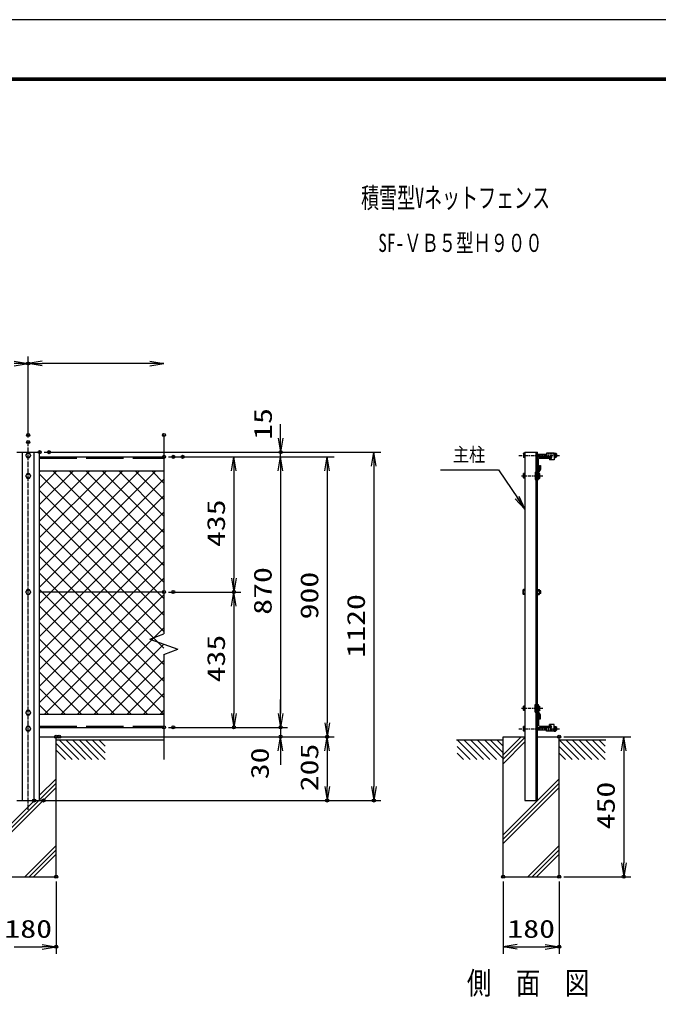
# Model space of a CAD drawing. Units: millimetres, scale not verified. Extents: x -4455 to 4455, y -3150 to 3150.
# Drawn here: x -1683 to 372, y 0 to 3150 of the extents above; entities that cross this region are included whole.
import ezdxf
from ezdxf.enums import TextEntityAlignment as Align

# ---------------------------------------------------------------- set-up
doc = ezdxf.new("R2010")
doc.units = ezdxf.units.MM
doc.header["$LTSCALE"] = 20
doc.header["$PDMODE"] = 32
doc.header["$PDSIZE"] = 10
for name, pattern in [('DASHED', [7.5, 6, -1.5]), ('USER1', [1.125, 0.75, -0.125, 0.125, -0.125]), ('USER2', [1.01, 0.5, -0.25, 0.01, -0.25]), ('USER5', [0.375, 0.25, -0.125])]:
    doc.linetypes.add(name, pattern=pattern)
for name, color, linetype, lineweight in [('0-0_1', 7, 'Continuous', 25), ('0-1_2', 7, 'Continuous', 25), ('0-2_0', 7, 'Continuous', 25), ('0-4_EXTCNT-LMEC0', 4, 'Continuous', 25), ('0-6_WAKU', 7, 'Continuous', 25)]:
    doc.layers.add(name, color=color, linetype=linetype, lineweight=lineweight)
doc.layers.add('0-3_10', color=4, linetype='Continuous')
doc.layers.add('0-5_DEFPOINTS', color=7, linetype='Continuous')
doc.styles.add('ＭＳ ゴシック', font='')
doc.styles.get('ＭＳ ゴシック').set_extended_font_data('MS Gothic')

# ---------------------------------------------------------------- blocks, each defined once
blk = doc.blocks.new('_Open')
at = {"layer": '0-2_0', "color": 2}
blk.add_line((-20, 3.333), (0, 0), dxfattribs=at)
blk.add_lwpolyline([(-20, -3.333), (0, 0), (-20, 0)], dxfattribs=at)
blk = doc.blocks.new('X50')
at = {"layer": '0-2_0', "color": 4}
for p, q in [((63718.6, 87053.1), (71198.9, 94533.4)), ((63718.6, 88113.8), (70138.2, 94533.4)), ((63718.6, 89174.4), (69077.6, 94533.4)), ((63718.6, 90235.1), (68016.9, 94533.4)), ((63718.6, 91295.7), (66956.2, 94533.4)), ((63718.6, 92356.4), (65895.6, 94533.4)), ((63718.6, 93417.1), (64834.9, 94533.4)), ((63718.6, 94477.7), (63774.3, 94533.4)), ((71718.6, 87380.4), (64565.6, 94533.4)), ((71718.6, 88441.1), (65626.3, 94533.4)), ((71718.6, 89501.8), (66687, 94533.4)), ((71718.6, 90562.4), (67747.6, 94533.4)), ((71718.6, 91623.1), (68808.3, 94533.4)), ((71718.6, 92683.7), (69868.9, 94533.4)), ((71718.6, 93744.4), (70929.6, 94533.4)), ((71718.6, 86319.8), (63718.6, 94319.8)), ((63718.6, 85992.4), (71718.6, 93992.5)), ((71718.6, 85259.1), (63718.6, 93259.1)), ((63718.6, 84931.8), (71718.6, 92931.8)), ((71718.6, 84198.5), (63718.6, 92198.5)), ((63718.6, 83871.1), (71718.6, 91871.1)), ((71718.6, 83137.8), (63718.6, 91137.8)), ((63718.6, 82810.5), (71718.6, 90810.5)), ((71718.6, 82077.1), (63718.6, 90077.2)), ((63718.6, 81749.8), (71718.6, 89749.8)), ((71718.6, 81016.5), (63718.6, 89016.5)), ((63718.6, 80689.1), (71718.6, 88689.2)), ((71718.6, 79955.8), (63718.6, 87955.8)), ((63718.6, 79628.5), (71718.6, 87628.5)), ((71718.6, 78895.2), (63718.6, 86895.2)), ((64044.2, 78893.4), (71718.6, 86567.8)), ((70659.7, 78893.4), (63718.6, 85834.5)), ((65104.8, 78893.4), (71718.6, 85507.2)), ((69599, 78893.4), (63718.6, 84773.9)), ((66165.5, 78893.4), (71718.6, 84446.5)), ((68538.4, 78893.4), (63718.6, 83713.2)), ((67226.1, 78893.4), (71718.6, 83385.9)), ((67477.7, 78893.4), (63718.6, 82652.5)), ((68286.8, 78893.4), (71718.6, 82325.2)), ((66417, 78893.4), (63718.6, 81591.9)), ((69347.5, 78893.4), (71718.6, 81264.5)), ((65356.4, 78893.4), (63718.6, 80531.2)), ((70408.1, 78893.4), (71718.6, 80203.9)), ((64295.7, 78893.4), (63718.6, 79470.6)), ((71468.8, 78893.4), (71718.6, 79143.2))]:
    blk.add_line(p, q, dxfattribs=at)

msp = doc.modelspace()

# ---------------------------------------------------------------- linework, layer by layer
at = {"layer": '0-0_1', "color": 4}
for p, q in [((-1218.48, 1814.54), (-1218.48, 1729.9)), ((-1218.48, 1729.9), (-1218.48, 1174.84)), ((-1263.48, 1158.46), (-1218.48, 1174.84)), ((-1263.48, 1158.46), (-1173.48, 1125.71)), ((-1218.48, 1109.33), (-1173.48, 1125.71)), ((-1218.48, 1109.33), (-1218.48, 885.85)), ((-1218.48, 885.85), (-1218.48, 771.67)), ((-1565.08, 823.13), (-1513.63, 771.67)), ((-1555.28, 834.54), (-1492.41, 771.67)), ((-1534.07, 834.54), (-1471.2, 771.67)), ((-1512.86, 834.54), (-1449.99, 771.67)), ((-1491.65, 834.54), (-1428.77, 771.67)), ((-1470.43, 834.54), (-1407.56, 771.67)), ((-1449.22, 834.54), (-1407.56, 792.88)), ((-1428, 834.54), (-1407.56, 814.1)), ((-275.45, 834.54), (-212.58, 771.67)), ((-254.24, 834.54), (-191.37, 771.67)), ((-233.02, 834.54), (-170.15, 771.67)), ((-211.81, 834.54), (-148.94, 771.67)), ((-186.33, 833.41), (-127.73, 774.81)), ((-169.38, 834.54), (-127.73, 792.89)), ((-148.17, 834.54), (-127.73, 814.1)), ((-69.38, 844.54), (-127.73, 786.19)), ((-57.73, 842.05), (-127.73, 772.05)), ((-57.73, 827.9), (-127.73, 757.9)), ((52.27, 834.54), (115.14, 771.67)), ((73.48, 834.54), (136.35, 771.67)), ((94.69, 834.54), (157.57, 771.67)), ((115.91, 834.54), (178.78, 771.67)), ((137.12, 834.54), (199.99, 771.67)), ((158.33, 834.54), (199.99, 792.88)), ((179.55, 834.54), (199.99, 814.1)), ((-1565.08, 801.92), (-1534.84, 771.67)), ((-275.45, 813.33), (-233.79, 771.67)), ((-275.45, 792.12), (-255, 771.67)), ((52.27, 813.33), (93.93, 771.67)), ((52.27, 792.12), (72.71, 771.67)), ((-127.73, 771.68), (-127.73, 771.67)), ((-1745.08, 515.54), (-1565.08, 695.54)), ((-1618.48, 656.29), (-1565.08, 709.69)), ((-127.73, 529.69), (52.27, 709.69)), ((-127.73, 515.54), (52.27, 695.54)), ((-1745.08, 501.4), (-1565.08, 681.4)), ((-127.73, 501.4), (52.27, 681.4)), ((-1745.08, 529.69), (-1635.23, 639.54)), ((-1665.87, 394.54), (-1565.08, 495.33)), ((-1651.72, 394.54), (-1565.08, 481.18)), ((-48.51, 394.54), (52.27, 495.33)), ((-34.37, 394.54), (52.27, 481.18)), ((-1637.58, 394.54), (-1565.08, 467.04)), ((-20.23, 394.54), (52.27, 467.04))]:
    msp.add_line(p, q, dxfattribs=at)
at = {"layer": '0-0_1', "color": 4, "linetype": 'USER1'}
msp.add_line((-1654.98, 609.54), (-1654.98, 1791.86), dxfattribs=at)
at = {"layer": '0-0_1'}
for p, q in [((-1673.98, 1759.54), (-1673.98, 639.54)), ((-1635.98, 639.54), (-1635.98, 1759.54)), ((-1618.48, 639.54), (-1618.48, 1759.54)), ((-1618.48, 1744.54), (-1218.48, 1744.54)), ((-57.73, 1759.54), (-57.73, 639.54)), ((-57.73, 1759.54), (-17.73, 1759.54)), ((-57.73, 1759.54), (-17.73, 1759.54)), ((-21.23, 639.54), (-21.23, 1759.54)), ((-17.73, 639.54), (-17.73, 1759.54)), ((-10.73, 1705.54), (-17.73, 1695.04)), ((-7.53, 1704.57), (-14.53, 1694.07)), ((-10.73, 1716.54), (-7.53, 1716.54)), ((-10.73, 1716.54), (-10.73, 1705.54)), ((-7.53, 1716.54), (-7.53, 1704.57)), ((-1618.48, 1699.54), (-1218.48, 1699.54)), ((-24.53, 1695.04), (-24.53, 1671.04)), ((-24.53, 1695.04), (-21.23, 1695.04)), ((-24.53, 1671.04), (-21.23, 1671.04)), ((-17.73, 1695.04), (-17.73, 1671.04)), ((-17.73, 1671.04), (-14.53, 1671.04)), ((-14.53, 1694.07), (-14.53, 1671.04)), ((-1218.48, 1309.54), (-1618.48, 1309.54)), ((-24.53, 924.05), (-24.53, 948.05)), ((-24.53, 948.05), (-21.23, 948.05)), ((-17.73, 948.05), (-14.53, 948.05)), ((-17.73, 924.05), (-17.73, 948.05)), ((-14.53, 925.02), (-14.53, 948.05)), ((-1618.48, 917.54), (-1218.48, 917.54)), ((-24.53, 924.05), (-21.23, 924.05)), ((-10.73, 913.55), (-17.73, 924.05)), ((-7.53, 914.52), (-14.53, 925.02)), ((-10.73, 902.55), (-10.73, 913.55)), ((-7.53, 902.55), (-7.53, 914.52)), ((-10.73, 902.55), (-7.53, 902.55)), ((-1618.48, 874.54), (-1218.48, 874.54)), ((-1618.48, 844.54), (-1565.08, 844.54)), ((-1565.08, 394.54), (-1565.08, 844.54)), ((-1565.08, 834.54), (-1218.48, 834.54)), ((-1555.28, 834.54), (-1405.28, 834.54)), ((-277.73, 834.54), (-127.73, 834.54)), ((-127.73, 844.54), (-57.73, 844.54)), ((-127.73, 394.54), (-127.73, 844.54)), ((-17.73, 844.54), (52.27, 844.54)), ((52.27, 394.54), (52.27, 844.54)), ((52.27, 834.54), (202.27, 834.54)), ((-1691.48, 639.54), (-1618.48, 639.54)), ((-57.73, 639.54), (-17.73, 639.54)), ((-1745.08, 394.54), (-1565.08, 394.54)), ((-127.73, 394.54), (52.27, 394.54))]:
    msp.add_line(p, q, dxfattribs=at)
at = {"layer": '0-0_1', "linetype": 'DASHED'}
for p, q in [((-1618.48, 1740.54), (-1218.48, 1740.54)), ((-1618.48, 878.54), (-1218.48, 878.54))]:
    msp.add_line(p, q, dxfattribs=at)
at = {"layer": '0-0_1', "color": 4, "linetype": 'USER2'}
for p, q in [((-77.73, 1749.04), (53.02, 1749.04)), ((-69.06, 1683.04), (0, 1683.04)), ((-69.06, 936.05), (0, 936.05)), ((-77.73, 870.05), (53.02, 870.05))]:
    msp.add_line(p, q, dxfattribs=at)
at = {"layer": '0-0_1'}
for centre, start, end in [((38.81, 1748.92), 294.0287, 66.50071), ((38.81, 870.17), 293.49929, 65.9713)]:
    msp.add_arc(centre, 6.88, start, end, dxfattribs=at)
at = {"layer": '0-1_2'}
for p, q in [((-62.82, 1755.34), (-62.25, 1756.32)), ((-62.82, 1755.34), (-62.82, 1742.76)), ((-62.82, 1742.76), (-62.25, 1741.79)), ((-57.73, 1756.32), (-62.25, 1756.32)), ((-57.73, 1752.69), (-62.25, 1752.69)), ((-57.73, 1745.42), (-62.25, 1745.42)), ((-57.73, 1741.79), (-62.25, 1741.79)), ((-57.73, 1756.32), (-57.73, 1741.79)), ((-17.73, 1752.7), (11.48, 1752.7)), ((-17.73, 1745.47), (11.48, 1745.47)), ((36.48, 1756.28), (36.48, 1741.81)), ((36.48, 1756.28), (40.99, 1756.28)), ((36.48, 1752.66), (36.48, 1745.42)), ((36.48, 1752.66), (41.04, 1752.66)), ((36.48, 1745.42), (40.99, 1745.42)), ((36.48, 1741.81), (40.99, 1741.81)), ((41.55, 1755.31), (40.99, 1756.28)), ((41.55, 1742.78), (40.99, 1741.81)), ((41.55, 1755.31), (41.55, 1742.78)), ((-1650.98, 1689.97), (-1658.98, 1689.97)), ((-1658.98, 1676.11), (-1650.98, 1676.11)), ((-1646.98, 1683.04), (-1650.98, 1689.97)), ((-1650.98, 1676.11), (-1646.98, 1683.04)), ((-62.82, 1689.33), (-62.25, 1690.3)), ((-62.82, 1676.75), (-62.82, 1689.33)), ((-62.82, 1676.75), (-62.25, 1675.78)), ((-57.73, 1686.67), (-62.25, 1686.67)), ((-57.73, 1679.41), (-62.25, 1679.41)), ((-57.73, 1675.78), (-62.25, 1675.78)), ((-14.53, 1686.69), (-10.01, 1686.69)), ((-14.53, 1679.42), (-10.01, 1679.42)), ((-14.53, 1675.79), (-10.01, 1675.79)), ((-9.45, 1689.34), (-10.01, 1690.32)), ((-9.45, 1676.76), (-10.01, 1675.79)), ((-9.45, 1676.76), (-9.45, 1689.34)), ((-63.33, 1316.47), (-62.71, 1317.54)), ((-63.33, 1302.62), (-63.33, 1316.47)), ((-63.33, 1302.62), (-62.71, 1301.54)), ((-57.73, 1317.54), (-62.71, 1317.54)), ((-57.73, 1313.54), (-62.71, 1313.54)), ((-57.73, 1305.54), (-62.71, 1305.54)), ((-57.73, 1301.54), (-62.71, 1301.54)), ((-17.73, 1317.54), (-11.95, 1317.54)), ((-17.73, 1313.54), (-11.95, 1313.54)), ((-17.73, 1305.54), (-11.95, 1305.54)), ((-17.73, 1301.54), (-11.95, 1301.54)), ((-11.33, 1302.62), (-11.95, 1301.54)), ((-6.26, 1313.54), (-11.33, 1313.54)), ((-6.26, 1305.54), (-11.33, 1305.54)), ((-6.26, 1305.54), (-6.26, 1313.54)), ((-1650.98, 928.47), (-1658.98, 928.47)), ((-1658.98, 914.61), (-1650.98, 914.61)), ((-1646.98, 921.54), (-1650.98, 928.47)), ((-1650.98, 914.61), (-1646.98, 921.54)), ((-62.82, 942.33), (-62.25, 943.3)), ((-62.82, 929.75), (-62.82, 942.33)), ((-62.82, 929.75), (-62.25, 928.78)), ((-57.73, 943.3), (-62.25, 943.3)), ((-57.73, 939.67), (-62.25, 939.67)), ((-57.73, 932.41), (-62.25, 932.41)), ((-57.73, 928.78), (-62.25, 928.78)), ((-57.73, 928.78), (-57.73, 943.3)), ((-14.53, 939.69), (-10.01, 939.69)), ((-14.53, 932.42), (-10.01, 932.42)), ((-14.53, 928.79), (-10.01, 928.79)), ((-9.45, 942.34), (-10.01, 943.32)), ((-9.45, 929.76), (-10.01, 928.79)), ((-9.45, 929.76), (-9.45, 942.34)), ((-62.82, 876.33), (-62.25, 877.3)), ((-62.82, 863.75), (-62.82, 876.33)), ((-62.82, 863.75), (-62.25, 862.78)), ((-57.73, 873.67), (-62.25, 873.67)), ((-57.73, 866.41), (-62.25, 866.41)), ((-57.73, 862.78), (-62.25, 862.78)), ((-17.73, 873.63), (11.48, 873.63)), ((-17.73, 866.4), (11.48, 866.4)), ((36.48, 862.82), (36.48, 877.29)), ((36.48, 877.29), (40.99, 877.29)), ((36.48, 866.44), (36.48, 873.67)), ((36.48, 873.67), (40.99, 873.67)), ((36.48, 866.44), (41.04, 866.44)), ((36.48, 862.82), (40.99, 862.82)), ((41.55, 876.32), (40.99, 877.29)), ((41.55, 863.79), (40.99, 862.82)), ((41.55, 863.79), (41.55, 876.32))]:
    msp.add_line(p, q, dxfattribs=at)
at = {"layer": '0-1_2', "color": 4}
for p, q in [((-17.73, 1751.98), (11.48, 1751.98)), ((-17.73, 1746.19), (11.48, 1746.19)), ((-17.73, 872.91), (11.48, 872.91)), ((-17.73, 867.12), (11.48, 867.12))]:
    msp.add_line(p, q, dxfattribs=at)
at = {"layer": '0-1_2'}
for points in [[(-1646.98, 1749.04), (-1650.98, 1755.97), (-1658.98, 1755.97), (-1662.98, 1749.04), (-1658.98, 1742.11), (-1650.98, 1742.11)], [(-1646.98, 1309.54), (-1650.98, 1316.47), (-1658.98, 1316.47), (-1662.98, 1309.54), (-1658.98, 1302.61), (-1650.98, 1302.61)], [(-1646.98, 870.04), (-1650.98, 876.97), (-1658.98, 876.97), (-1662.98, 870.04), (-1658.98, 863.11), (-1650.98, 863.11)]]:
    msp.add_lwpolyline(points, close=True, dxfattribs=at)
for points in [[(-1658.98, 1689.97), (-1662.98, 1683.04), (-1658.98, 1676.11)], [(-57.73, 1675.78), (-57.73, 1690.3), (-62.25, 1690.3)], [(-14.53, 1675.79), (-14.53, 1690.32), (-10.01, 1690.32)], [(-11.33, 1302.62), (-11.33, 1316.47), (-11.95, 1317.54)], [(-1658.98, 928.47), (-1662.98, 921.54), (-1658.98, 914.61)], [(-14.53, 928.79), (-14.53, 943.32), (-10.01, 943.32)], [(-57.73, 862.78), (-57.73, 877.3), (-62.25, 877.3)]]:
    msp.add_lwpolyline(points, dxfattribs=at)
for centre in [(-1654.98, 1749.04), (-1654.98, 1683.04), (-1654.98, 1309.54), (-1654.98, 921.54), (-1654.98, 870.04)]:
    msp.add_circle(centre, 6.93, dxfattribs=at)
for centre, radius, start, end in [((-50.84, 1749.05), 11.98, 162.34599, 197.64446), ((-56.25, 1742.76), 6.57, 156.11459, 180.00005), ((-56.25, 1755.34), 6.57, 180.00005, 203.88695), ((28.5, 1749.15), 13.02, 343.38898, 15.69304), ((35.01, 1742.78), 6.54, 0.00012, 23.96517), ((35.01, 1755.31), 6.57, 336.37143, 0.00012), ((-56.25, 1689.33), 6.57, 179.99995, 203.88541), ((-50.84, 1683.04), 11.98, 162.35554, 197.65401), ((-56.25, 1676.75), 6.57, 156.11305, 179.99995), ((-16.01, 1689.34), 6.57, 336.11459, 0.00005), ((-21.42, 1683.05), 11.98, 342.34599, 17.64446), ((-16.01, 1676.76), 6.57, 0.00005, 23.88695), ((-56.1, 1316.47), 7.23, 179.99992, 203.88486), ((-50.14, 1309.54), 13.19, 162.35463, 197.65355), ((-56.1, 1302.62), 7.23, 156.1122, 179.99992), ((-18.56, 1316.47), 7.23, 336.12625, 0), ((-24.58, 1309.55), 13.25, 342.41266, 17.55417), ((-18.56, 1302.62), 7.23, 0, 23.88957), ((-56.25, 942.33), 6.57, 179.99995, 203.88541), ((-50.84, 936.04), 11.98, 162.35554, 197.65401), ((-56.25, 929.75), 6.57, 156.11305, 179.99995), ((-16.01, 942.34), 6.57, 336.11459, 0.00005), ((-21.42, 936.05), 11.98, 342.34599, 17.64446), ((-16.01, 929.76), 6.57, 0.00005, 23.88695), ((-56.25, 876.33), 6.57, 179.99995, 203.88541), ((-50.84, 870.04), 11.98, 162.35554, 197.65401), ((-56.25, 863.75), 6.57, 156.11305, 179.99995), ((28.5, 869.95), 13.02, 344.30696, 16.61102), ((35.01, 876.32), 6.54, 336.03483, 359.99988), ((35.01, 863.79), 6.57, 359.99988, 23.62857)]:
    msp.add_arc(centre, radius, start, end, dxfattribs=at)
at = {"layer": '0-2_0', "color": 1}
for p, q in [((-1654.98, 1806.86), (-1654.98, 2067.04)), ((-1654.98, 1829.54), (-1654.98, 2067.04)), ((-1603.48, 1759.54), (-820.98, 1759.54)), ((-1573.48, 1759.54), (-520.98, 1759.54)), ((-1203.48, 1744.54), (-970.98, 1744.54)), ((-1173.48, 1744.54), (-820.98, 1744.54)), ((-1173.48, 1744.54), (-670.98, 1744.54)), ((-1143.48, 1744.54), (-820.98, 1744.54)), ((-1203.48, 1309.54), (-970.98, 1309.54)), ((-1173.48, 1309.54), (-970.98, 1309.54)), ((-1203.48, 874.54), (-820.98, 874.54)), ((-1173.48, 874.54), (-970.98, 874.54)), ((-1173.48, 874.54), (-820.98, 874.54)), ((-1549.98, 844.54), (-820.98, 844.54)), ((-1549.98, 844.54), (-670.98, 844.54)), ((-1540.28, 844.54), (-670.98, 844.54)), ((67.27, 844.54), (282.45, 844.54)), ((-1620.98, 639.54), (-670.98, 639.54)), ((-1590.98, 639.54), (-520.98, 639.54)), ((-1565.08, 379.54), (-1565.08, 147.04)), ((-127.73, 379.54), (-127.73, 147.04)), ((52.27, 379.54), (52.27, 147.04)), ((67.27, 394.54), (282.45, 394.54))]:
    msp.add_line(p, q, dxfattribs=at)
at = {"layer": '0-2_0', "color": 2}
for p, q in [((-1263.48, 2044.54), (-1609.98, 2044.54)), ((-843.48, 1804.54), (-843.48, 1849.54)), ((-843.48, 1744.54), (-843.48, 1759.54)), ((-543.48, 1714.54), (-543.48, 684.54)), ((-993.48, 1699.54), (-993.48, 1354.54)), ((-843.48, 1699.54), (-843.48, 919.54)), ((-843.48, 1699.54), (-843.48, 1654.54)), ((-693.48, 1699.54), (-693.48, 889.54)), ((-993.48, 1264.54), (-993.48, 919.54)), ((-843.48, 919.54), (-843.48, 964.54)), ((-843.48, 874.54), (-843.48, 844.54)), ((-843.48, 799.54), (-843.48, 754.54)), ((-693.48, 799.54), (-693.48, 684.54)), ((259.95, 799.54), (259.95, 439.54)), ((-1700.08, 169.54), (-1610.08, 169.54)), ((-82.73, 169.54), (7.27, 169.54))]:
    msp.add_line(p, q, dxfattribs=at)
at = {"layer": '0-2_0'}
for p, q in [((-1691.48, 1759.54), (-1618.48, 1759.54)), ((-17.73, 1694.24), (-17.73, 1739.24)), ((-13.73, 1702.54), (-13.73, 1737.54)), ((-10.73, 1740.54), (24.27, 1740.54)), ((25.88, 1744.94), (11.48, 1744.94)), ((36.48, 1734.74), (21.48, 1734.74)), ((36.48, 1756.34), (36.48, 1734.74)), ((-16.73, 1699.54), (-17.73, 1699.54)), ((-17.73, 924.85), (-17.73, 879.85)), ((-16.73, 919.55), (-17.73, 919.55)), ((-13.73, 916.55), (-13.73, 881.55)), ((36.48, 884.35), (21.48, 884.35)), ((21.48, 879.35), (21.48, 884.35)), ((36.48, 862.75), (36.48, 884.35)), ((-17.73, 874.55), (27.27, 874.55)), ((-10.73, 878.55), (24.27, 878.55)), ((11.48, 862.75), (11.48, 874.15)), ((25.88, 874.15), (11.48, 874.15)), ((36.48, 862.75), (11.48, 862.75)), ((25.88, 879.35), (21.48, 879.35)), ((27.27, 874.55), (27.27, 875.55))]:
    msp.add_line(p, q, dxfattribs=at)
at = {"layer": '0-2_0', "linetype": 'USER5'}
for p, q in [((36.48, 1753.14), (11.48, 1753.14)), ((36.48, 865.95), (11.48, 865.95))]:
    msp.add_line(p, q, dxfattribs=at)
at = {"layer": '0-2_0'}
for points in [[(-17.73, 1744.54), (27.27, 1744.54), (27.27, 1743.54)], [(36.48, 1756.34), (11.48, 1756.34), (11.48, 1744.94)], [(25.88, 1739.74), (21.48, 1739.74), (21.48, 1734.74)], [(-329.65, 1702.13), (-142.87, 1702.13), (-59.41, 1578.99)]]:
    msp.add_lwpolyline(points, dxfattribs=at)
for centre, radius, start, end in [((-10.73, 1737.54), 3, 90, 180), ((24.27, 1743.54), 3, 270, 360), ((25.88, 1742.34), 2.6, 270, 90), ((-16.73, 1702.54), 3, 270, 360), ((-16.73, 916.55), 3, 0, 90), ((-10.73, 881.55), 3, 180, 270), ((24.27, 875.55), 3, 0, 90), ((25.88, 876.75), 2.6, 270, 90)]:
    msp.add_arc(centre, radius, start, end, dxfattribs=at)
at = {"layer": '0-5_DEFPOINTS'}
for p in [(-1654.98, 2044.54), (-1654.98, 2044.54), (-1654.98, 1814.54), (-1654.98, 1791.86), (-1218.48, 1814.54), (-1618.48, 1759.54), (-1588.48, 1759.54), (-843.48, 1759.54), (-1218.48, 1744.54), (-1188.48, 1744.54), (-1158.48, 1744.54), (-1218.48, 1309.54), (-1188.48, 1309.54), (-993.48, 1309.54), (-1218.48, 874.54), (-1188.48, 874.54), (-1188.48, 874.54), (-993.48, 874.54), (-843.48, 874.54), (-1564.98, 844.54), (-1555.28, 844.54), (-843.48, 844.54), (-693.48, 844.54), (52.27, 844.54), (-1635.98, 639.54), (-1605.98, 639.54), (-693.48, 639.54), (-543.48, 639.54), (-1565.08, 394.54), (-127.73, 394.54), (52.27, 394.54), (52.27, 394.54), (259.95, 394.54), (-1565.08, 169.54), (52.27, 169.54)]:
    msp.add_point(p, dxfattribs=at)
at = {"layer": '0-6_WAKU', "color": 3}
msp.add_lwpolyline([(-4455, 3150), (4455, 3150), (4455, -3150), (-4455, -3150)], close=True, dxfattribs=at)
at = {"layer": '0-6_WAKU'}
for points in [[(-4155, 2962.5), (4155, 2962.5), (4155, -2962.5), (-4155, -2962.5)], [(-4153.13, 2960.62), (4153.12, 2960.62), (4153.12, -2960.63), (-4153.13, -2960.63)], [(-4151.25, 2958.75), (4151.25, 2958.75), (4151.25, -2958.75), (-4151.25, -2958.75)], [(-4149.38, 2956.87), (4149.37, 2956.87), (4149.37, -2956.88), (-4149.38, -2956.88)], [(-4147.5, 2955), (4147.5, 2955), (4147.5, -2955), (-4147.5, -2955)]]:
    msp.add_lwpolyline(points, close=True, dxfattribs=at)

# ---------------------------------------------------------------- block references
at = {"layer": '0-2_0', "xscale": 2.25, "yscale": 2.25}
for p in [(-1654.98, 2044.54), (-1218.48, 2044.54), (-1565.08, 169.54), (52.27, 169.54)]:
    msp.add_blockref('_Open', p, dxfattribs=at)
for p, rotation in [((-1654.98, 2044.54), 180), ((-843.48, 1759.54), 270), ((-993.48, 1744.54), 90), ((-843.48, 1744.54), 90), ((-843.48, 1744.54), 90), ((-693.48, 1744.54), 90), ((-543.48, 1759.54), 90), ((-57.73, 1576.5), 304.12744), ((-993.48, 1309.54), 270), ((-993.48, 1309.54), 90), ((-993.48, 874.54), 270), ((-843.48, 874.54), 270), ((-843.48, 874.54), 270), ((-693.48, 844.54), 270), ((-843.48, 844.54), 90), ((-693.48, 844.54), 90), ((259.95, 844.54), 90), ((-693.48, 639.54), 270), ((-543.48, 639.54), 270), ((259.95, 394.54), 270), ((-127.73, 169.54), 180)]:
    msp.add_blockref('_Open', p, dxfattribs=dict(at, rotation=rotation))
at = {"layer": '0-4_EXTCNT-LMEC0', "xscale": 0.05, "yscale": 0.05}
msp.add_blockref('X50', (-4804.41, -3027.13), dxfattribs=at)

# ---------------------------------------------------------------- texts
at = {"layer": '0-0_1', "color": 4, "style": 'ＭＳ ゴシック', "width": 0.85}
msp.add_text('主柱', height=44.91, dxfattribs=at).set_placement((-289.49, 1715.54), align=Align.BOTTOM_LEFT)
at = {"layer": '0-2_0', "color": 3, "style": 'ＭＳ ゴシック', "width": 1.3}
for s, p in [('15', (-854.12, 1798.88)), ('435', (-1004.87, 1454.19)), ('870', (-854.87, 1236.69)), ('900', (-704.87, 1221.69)), ('1120', (-554.87, 1098.76)), ('435', (-1004.87, 1019.19)), ('30', (-864.01, 707.9)), ('205', (-704.87, 669.19)), ('450', (248.56, 546.69))]:
    msp.add_text(s, height=57.77, rotation=90, dxfattribs=at).set_placement(p, align=Align.BOTTOM_LEFT)
for p in [(-1731.58, 180.94), (-114.23, 180.94)]:
    msp.add_text('180', height=57.77, dxfattribs=at).set_placement(p, align=Align.BOTTOM_LEFT)
at = {"layer": '0-3_10', "style": 'ＭＳ ゴシック'}
for s, height, width, p in [('積雪型Vネットフェンス', 65.28, 0.65, (-584.49, 2524.86)), ('SF-ＶＢ５型Ｈ９００', 58.28, 0.7, (-529.28, 2385.59))]:
    msp.add_text(s, height=height, dxfattribs=dict(at, width=width)).set_placement(p, align=Align.BOTTOM_LEFT)
at = {"layer": '0-4_EXTCNT-LMEC0', "style": 'ＭＳ ゴシック', "width": 0.8}
msp.add_text('側\u3000面\u3000図\u3000', height=72.16, dxfattribs=at).set_placement((-244.25, -4.89), align=Align.BOTTOM_LEFT)

doc.saveas('drawing.dxf')
